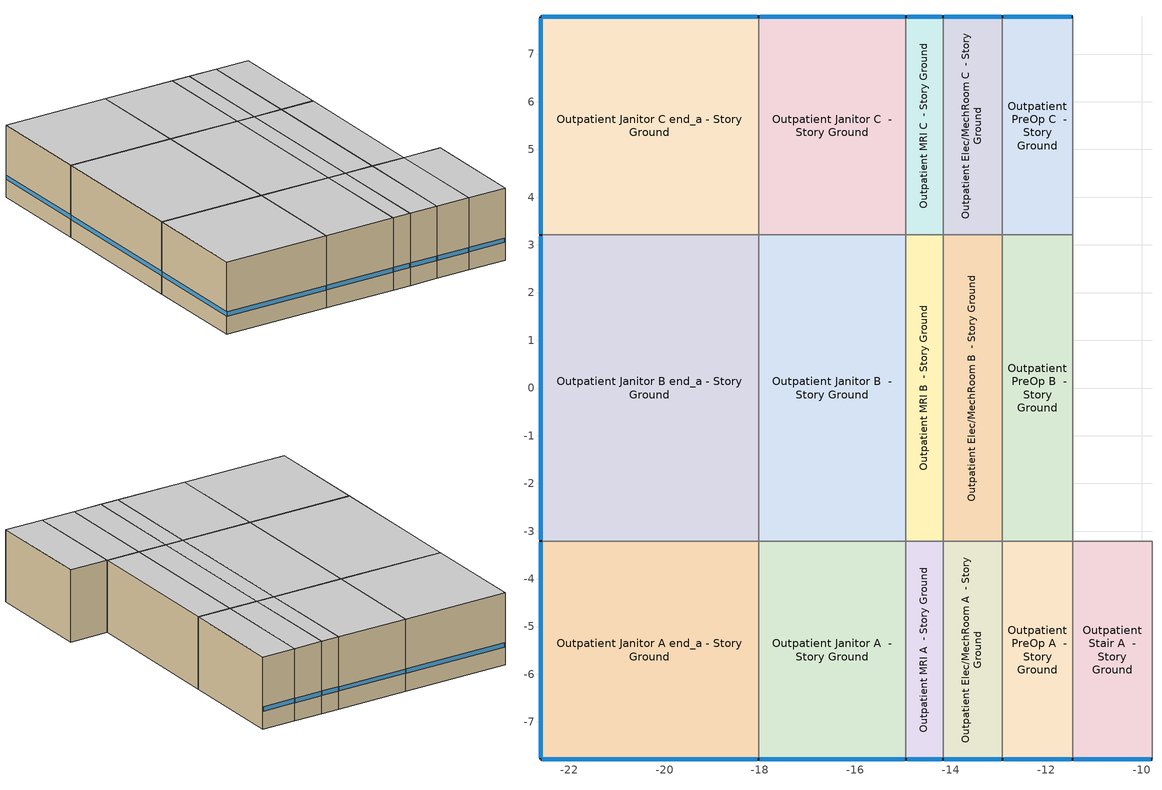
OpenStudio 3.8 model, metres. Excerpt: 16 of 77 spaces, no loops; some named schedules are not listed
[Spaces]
Outpatient Janitor A end_a - Story Ground
 floor ground (Foundation F 126 Perim 914 Area 209): -22.6,-7.78 -22.6,-3.21 -18.03,-3.21 -18.03,-7.78 z0
 wall outside: -22.6,-3.21 -22.6,-7.78 -18.03,-7.78 z0:3.05
 wall to Outpatient Janitor B end_a - Story Ground: -18.03,-3.21 -22.6,-3.21 z0:3.05
 wall to Outpatient Janitor A  - Story Ground: -18.03,-7.78 -18.03,-3.21 z0:3.05
 window (Window U-0.75 SHGC 0.48): -22.57,-7.78 -18.05,-7.78 / -22.6,-3.23 -22.6,-7.76 z0.76:0.95
 ceiling adiabatic (Typical Interior Ceiling): -18.03,-7.78 -18.03,-3.21 -22.6,-3.21 -22.6,-7.78 z3.05
Outpatient Janitor B end_a - Story Ground
 floor ground (Foundation F 126 Perim 642 Area 2934): -22.6,-3.21 -22.6,3.21 -18.03,3.21 -18.03,-3.21 z0
 wall outside: -22.6,3.21 -22.6,-3.21 z0:3.05
 wall to Outpatient Janitor C end_a - Story Ground: -18.03,3.21 -22.6,3.21 z0:3.05
 wall to Outpatient Janitor B  - Story Ground: -18.03,-3.21 -18.03,3.21 z0:3.05
 window (Window U-0.75 SHGC 0.48): -22.6,3.18 -22.6,-3.18 z0.76:0.95
 ceiling adiabatic (Typical Interior Ceiling): -18.03,-3.21 -18.03,3.21 -22.6,3.21 -22.6,-3.21 z3.05
Outpatient Janitor C end_a - Story Ground
 floor ground (Foundation F 126 Perim 914 Area 209): -22.6,3.21 -22.6,7.78 -18.03,7.78 -18.03,3.21 z0
 wall outside: -18.03,7.78 -22.6,7.78 -22.6,3.21 z0:3.05
 wall to Outpatient Janitor C  - Story Ground: -18.03,3.21 -18.03,7.78 z0:3.05
 window (Window U-0.75 SHGC 0.48): -22.6,7.76 -22.6,3.23 / -18.05,7.78 -22.57,7.78 z0.76:0.95
 ceiling adiabatic (Typical Interior Ceiling): -18.03,3.21 -18.03,7.78 -22.6,7.78 -22.6,3.21 z3.05
Outpatient Janitor A  - Story Ground
 floor ground (Foundation F 126 Perim 309 Area 1412): -18.03,-7.78 -18.03,-3.21 -14.94,-3.21 -14.94,-7.78 z0
 wall outside: -18.03,-7.78 -14.94,-7.78 z0:3.05
 wall to Outpatient Janitor B  - Story Ground: -14.94,-3.21 -18.03,-3.21 z0:3.05
 wall to Outpatient MRI A  - Story Ground: -14.94,-7.78 -14.94,-3.21 z0:3.05
 window (Window U-0.75 SHGC 0.48): -18,-7.78 -14.96,-7.78 z0.76:0.95
 ceiling adiabatic (Typical Interior Ceiling): -14.94,-7.78 -14.94,-3.21 -18.03,-3.21 -18.03,-7.78 z3.05
Outpatient Janitor B  - Story Ground
 floor ground (Foundation F 126 Perim 0 Area 1982): -18.03,-3.21 -18.03,3.21 -14.94,3.21 -14.94,-3.21 z0
 wall to Outpatient Janitor C  - Story Ground: -14.94,3.21 -18.03,3.21 z0:3.05
 wall to Outpatient MRI B  - Story Ground: -14.94,-3.21 -14.94,3.21 z0:3.05
 ceiling adiabatic (Typical Interior Ceiling): -14.94,-3.21 -14.94,3.21 -18.03,3.21 -18.03,-3.21 z3.05
Outpatient Janitor C  - Story Ground
 floor ground (Foundation F 126 Perim 309 Area 1412): -18.03,3.21 -18.03,7.78 -14.94,7.78 -14.94,3.21 z0
 wall outside: -14.94,7.78 -18.03,7.78 z0:3.05
 wall to Outpatient MRI C  - Story Ground: -14.94,3.21 -14.94,7.78 z0:3.05
 window (Window U-0.75 SHGC 0.48): -14.96,7.78 -18,7.78 z0.76:0.95
 ceiling adiabatic (Typical Interior Ceiling): -14.94,3.21 -14.94,7.78 -18.03,7.78 -18.03,3.21 z3.05
Outpatient MRI A  - Story Ground
 floor ground (Foundation F 126 Perim 078 Area 357): -14.94,-7.78 -14.94,-3.21 -14.16,-3.21 -14.16,-7.78 z0
 wall outside: -14.94,-7.78 -14.16,-7.78 z0:3.05
 wall to Outpatient MRI B  - Story Ground: -14.16,-3.21 -14.94,-3.21 z0:3.05
 wall to Outpatient Elec/MechRoom A  - Story Ground: -14.16,-7.78 -14.16,-3.21 z0:3.05
 window (Window U-0.75 SHGC 0.48): -14.91,-7.78 -14.18,-7.78 z0.76:0.96
 ceiling adiabatic (Typical Interior Ceiling): -14.16,-7.78 -14.16,-3.21 -14.94,-3.21 -14.94,-7.78 z3.05
Outpatient MRI B  - Story Ground
 floor ground (Foundation F 126 Perim 0 Area 501): -14.94,-3.21 -14.94,3.21 -14.16,3.21 -14.16,-3.21 z0
 wall to Outpatient MRI C  - Story Ground: -14.16,3.21 -14.94,3.21 z0:3.05
 wall to Outpatient Elec/MechRoom B  - Story Ground: -14.16,-3.21 -14.16,3.21 z0:3.05
 ceiling adiabatic (Typical Interior Ceiling): -14.16,-3.21 -14.16,3.21 -14.94,3.21 -14.94,-3.21 z3.05
Outpatient MRI C  - Story Ground
 floor ground (Foundation F 126 Perim 078 Area 357): -14.94,3.21 -14.94,7.78 -14.16,7.78 -14.16,3.21 z0
 wall outside: -14.16,7.78 -14.94,7.78 z0:3.05
 wall to Outpatient Elec/MechRoom C  - Story Ground: -14.16,3.21 -14.16,7.78 z0:3.05
 window (Window U-0.75 SHGC 0.48): -14.18,7.78 -14.91,7.78 z0.76:0.96
 ceiling adiabatic (Typical Interior Ceiling): -14.16,3.21 -14.16,7.78 -14.94,7.78 -14.94,3.21 z3.05
Outpatient Elec/MechRoom A  - Story Ground
 floor ground (Foundation F 126 Perim 124 Area 568): -14.16,-7.78 -14.16,-3.21 -12.92,-3.21 -12.92,-7.78 z0
 wall outside: -14.16,-7.78 -12.92,-7.78 z0:3.05
 wall to Outpatient Elec/MechRoom B  - Story Ground: -12.92,-3.21 -14.16,-3.21 z0:3.05
 wall to Outpatient PreOp A  - Story Ground: -12.92,-7.78 -12.92,-3.21 z0:3.05
 window (Window U-0.75 SHGC 0.48): -14.13,-7.78 -12.94,-7.78 z0.76:0.95
 ceiling adiabatic (Typical Interior Ceiling): -12.92,-7.78 -12.92,-3.21 -14.16,-3.21 -14.16,-7.78 z3.05
Outpatient Elec/MechRoom B  - Story Ground
 floor ground (Foundation F 126 Perim 0 Area 797): -14.16,-3.21 -14.16,3.21 -12.92,3.21 -12.92,-3.21 z0
 wall to Outpatient Elec/MechRoom C  - Story Ground: -12.92,3.21 -14.16,3.21 z0:3.05
 wall to Outpatient PreOp B  - Story Ground: -12.92,-3.21 -12.92,3.21 z0:3.05
 ceiling adiabatic (Typical Interior Ceiling): -12.92,-3.21 -12.92,3.21 -14.16,3.21 -14.16,-3.21 z3.05
Outpatient Elec/MechRoom C  - Story Ground
 floor ground (Foundation F 126 Perim 124 Area 568): -14.16,3.21 -14.16,7.78 -12.92,7.78 -12.92,3.21 z0
 wall outside: -12.92,7.78 -14.16,7.78 z0:3.05
 wall to Outpatient PreOp C  - Story Ground: -12.92,3.21 -12.92,7.78 z0:3.05
 window (Window U-0.75 SHGC 0.48): -12.94,7.78 -14.13,7.78 z0.76:0.95
 ceiling adiabatic (Typical Interior Ceiling): -12.92,3.21 -12.92,7.78 -14.16,7.78 -14.16,3.21 z3.05
Outpatient PreOp A  - Story Ground
 floor ground (Foundation F 126 Perim 147 Area 672): -12.92,-7.78 -12.92,-3.21 -11.45,-3.21 -11.45,-7.78 z0
 wall outside: -12.92,-7.78 -11.45,-7.78 z0:3.05
 wall to Outpatient PreOp B  - Story Ground: -11.45,-3.21 -12.92,-3.21 z0:3.05
 wall to Outpatient Stair A  - Story Ground: -11.45,-7.78 -11.45,-3.21 z0:3.05
 window (Window U-0.75 SHGC 0.48): -12.89,-7.78 -11.47,-7.78 z0.76:0.95
 ceiling adiabatic (Typical Interior Ceiling): -11.45,-7.78 -11.45,-3.21 -12.92,-3.21 -12.92,-7.78 z3.05
Outpatient PreOp B  - Story Ground
 floor ground (Foundation F 126 Perim 0 Area 944): -12.92,-3.21 -12.92,3.21 -11.45,3.21 -11.45,-3.21 z0
 wall to Outpatient PreOp C  - Story Ground: -11.45,3.21 -12.92,3.21 z0:3.05
 wall to Outpatient Stair B  - Story Ground: -11.45,-3.21 -11.45,3.21 z0:3.05
 ceiling adiabatic (Typical Interior Ceiling): -11.45,-3.21 -11.45,3.21 -12.92,3.21 -12.92,-3.21 z3.05
Outpatient PreOp C  - Story Ground
 floor ground (Foundation F 126 Perim 147 Area 672): -12.92,3.21 -12.92,7.78 -11.45,7.78 -11.45,3.21 z0
 wall outside: -11.45,7.78 -12.92,7.78 z0:3.05
 wall to Outpatient Stair C  - Story Ground: -11.45,3.21 -11.45,7.78 z0:3.05
 window (Window U-0.75 SHGC 0.48): -11.47,7.78 -12.89,7.78 z0.76:0.95
 ceiling adiabatic (Typical Interior Ceiling): -11.45,3.21 -11.45,7.78 -12.92,7.78 -12.92,3.21 z3.05
Outpatient Stair A  - Story Ground
 floor ground (Foundation F 126 Perim 166 Area 761): -11.45,-7.78 -11.45,-3.21 -9.78,-3.21 -9.78,-7.78 z0
 wall outside: -11.45,-7.78 -9.78,-7.78 z0:3.05
 wall to Outpatient Stair B  - Story Ground: -9.78,-3.21 -11.45,-3.21 z0:3.05
 wall to Outpatient Lobby A  - Story Ground: -9.78,-7.78 -9.78,-3.21 z0:3.05
 window (Window U-0.75 SHGC 0.48): -11.42,-7.78 -9.81,-7.78 z0.76:0.95
 ceiling adiabatic (Typical Interior Ceiling): -9.78,-7.78 -9.78,-3.21 -11.45,-3.21 -11.45,-7.78 z3.05
[Site]
Bob Sikes_FL_USA: Latitude {deg}=30.78; Longitude {deg}=-86.52; Time Zone {hr}=-6; Elevation {m}=56; Terrain=City
[Site:WaterMainsTemperature]
Calculation Method=Correlation; Annual Average Outdoor Air Temperature {C}=19.4217; Maximum Difference In Monthly Average Outdoor Air Temperatures {deltaC}=19.74
[SizingPeriod:DesignDay] Barometric Pressure {Pa}=100654; Rain Indicator=No; Snow Indicator=No; Day of Month=21; Daylight Saving Time Indicator=No; Humidity Condition Type=Wetbulb; Dry-Bulb Temperature Range Modifier Type=DefaultMultipliers
Name | Maximum Dry-Bulb Temperature {C} | Daily Dry-Bulb Temperature Range {deltaC} | Wind Speed {m/s} | Wind Direction {deg} | Month | Day Type | Wetbulb or DewPoint at Maximum Dry-Bulb {C} | Solar Model Indicator | ASHRAE Clear Sky Optical Depth for Beam Irradiance | ASHRAE Clear Sky Optical Depth for Diffuse Irradiance | Sky Clearness
Bob Sikes Ann Clg .4% Condns DB=>MWB 1 | 35.8 | 11.3 | 2.9 | 300 | 7 | SummerDesignDay | 24.6 | ASHRAETau | 0.437 | 2.257
Bob Sikes Ann Clg .4% Condns WB=>MDB 1 | 31.6 | 11.3 | 2.9 | 300 | 7 | SummerDesignDay | 26.8 | ASHRAETau | 0.437 | 2.257
Bob Sikes Ann Htg 99.6% Condns DB 1 | -4.1 | 0 | 0.7 | 340 | 1 | WinterDesignDay | -4.1 | ASHRAEClearSky |  |  | 0
Bob Sikes August .4% Condns DB=>MCWB 1 | 36.3 | 10.7 | 2.9 | 300 | 8 | SummerDesignDay | 25.4 | ASHRAETau | 0.426 | 2.32
[ClimateZones]
Climate Zone Institution Name 1=ASHRAE; Climate Zone Document Name 1=ANSI/ASHRAE Standard 169; Climate Zone Document Year 1=2006; Climate Zone Value 1=ASHRAE 169-2013-2A
[Building]
ComStock DOE Ref Pre-1980|Outpatient: North Axis {deg}=225; Default Construction Set=ComStock DOE Ref Pre-1980 - Outpatient - ASHRAE 169-2013-2A; Default Schedule Set=Building Default Schedule Set; Standards Building Type=Outpatient
[Site:GroundTemperature:FCfactorMethod]
January Ground Temperature {C}=24.2; February Ground Temperature {C}=18.9; March Ground Temperature {C}=15.7; April Ground Temperature {C}=13.6; May Ground Temperature {C}=15.5; June Ground Temperature {C}=17.1; July Ground Temperature {C}=21.2; August Ground Temperature {C}=26.9; September Ground Temperature {C}=27.6; October Ground Temperature {C}=27.9; November Ground Temperature {C}=27.4; December Ground Temperature {C}=26.2
[Construction:FfactorGroundFloor] F-Factor {W/m-K}=1.26344
Name | Area {m2} | PerimeterExposed {m}
Foundation F 126 Perim 078 Area 357 | 3.5722 | 0.78132
Foundation F 126 Perim 642 Area 2934 | 29.3395 | 6.41721
Foundation F 126 Perim 0 Area 797 | 7.97379 | 0
Foundation F 126 Perim 914 Area 209 | 20.9032 | 9.144
Foundation F 126 Perim 166 Area 761 | 7.60941 | 1.66435
Foundation F 126 Perim 147 Area 672 | 6.72339 | 1.47056
Foundation F 126 Perim 0 Area 944 | 9.43687 | 0
Foundation F 126 Perim 309 Area 1412 | 14.121 | 3.08858
Foundation F 126 Perim 0 Area 1982 | 19.82 | 0
Foundation F 126 Perim 0 Area 501 | 5.0139 | 0
Foundation F 126 Perim 124 Area 568 | 5.681 | 1.24256
[DefaultConstructionSet]
ComStock DOE Ref Pre-1980 - Outpatient - ASHRAE 169-2013-2A: Default Exterior Surface Constructions=Default Surface Constructions 1; Default Interior Surface Constructions=Default Surface Constructions 2; Default Ground Contact Surface Constructions=Default Surface Constructions 3; Default Exterior SubSurface Constructions=Default Sub Surface Constructions 1; Default Interior SubSurface Constructions=Default Sub Surface Constructions 2; Interior Partition Construction=Typical Interior Partition
[DefaultSurfaceConstructions]
Name | Floor Construction | Wall Construction | Roof Ceiling Construction
Default Surface Constructions 1 | Typical Insulated Exterior Mass Floor | Typical Insulated Exterior Mass Wall R-4.35 | Typical IEAD Roof R-10.0
Default Surface Constructions 2 | Typical Interior Floor | Typical Interior Wall | Typical Interior Ceiling
Default Surface Constructions 3 | Typical Insulated Carpeted 6in Slab Floor | Typical Insulated Basement Mass Wall
[Construction]
Typical Insulated Exterior Mass Floor: 4 in. Normalweight Concrete Floor, Typical Carpet Pad
Typical IEAD Roof R-10.0: Roof Membrane, Typical Insulation R-8.88, Metal Roof Surface
Typical Interior Floor: 100mm Normalweight concrete floor, CP02 CARPET PAD
Typical Interior Wall: G01 13mm gypsum board, G01 13mm gypsum board
Typical Interior Ceiling: CP02 CARPET PAD, 100mm Normalweight concrete floor
Typical Insulated Carpeted 6in Slab Floor: 6 in. Normalweight Concrete Floor, Typical Carpet Pad
Typical Insulated Basement Mass Wall: 8 in. Concrete Block Basement Wall
U 1.22 SHGC 0.54 Simple Glazing Window U-1.22 SHGC 0.54: U 1.22 SHGC 0.54 Simple Glazing U-1.22 SHGC 0.54
U 1.22 SHGC 0.54 Simple Glazing Window U-1.22 SHGC 0.54 1: U 1.22 SHGC 0.54 Simple Glazing U-1.22 SHGC 0.54 1
Typical Insulated Metal Door: F08 Metal surface, Typical Insulation R-1.96
U 0.88 SHGC 0.16 Sgl Ref-A-L Clr 6mm: REF A CLEAR LO 6MM
Typical Overhead Door: Typical Insulation R-1.96
Typical Interior Window: Clear 3mm
Typical Interior Door; Typical Interior Partition: G05 25mm wood
Typical Insulated Exterior Mass Wall R-4.35: 1IN Stucco, 8IN CONCRETE HW RefBldg, Typical Insulation R-1.96, 1/2IN Gypsum
InteriorFurnishings 1: Std Wood 6inch 1
Window U-0.75 SHGC 0.48: Simple Glazing Double - No LowE - Tinted/Reflective - Aluminum
[Material] Thermal Absorptance=0.9
Name | Roughness | Thickness {m} | Conductivity {W/m-K} | Density {kg/m3} | Specific Heat {J/kg-K} | Solar Absorptance | Visible Absorptance
4 in. Normalweight Concrete Floor | MediumRough | 0.1016 | 2.31 | 2322 | 832 | 0.7 | 0.7
Roof Membrane | VeryRough | 0.0095 | 0.16 | 1121.29 | 1460 | 0.7 | 0.7
Metal Roof Surface; F08 Metal surface | Smooth | 0.0008 | 45.28 | 7824 | 500 | 0.7 | 0.7
100mm Normalweight concrete floor | MediumRough | 0.1016 | 2.31045 | 2322 | 832.557 | 0.7 | 0.7
G01 13mm gypsum board | Smooth | 0.0127 | 0.160031 | 800.001 | 1090.73 | 0.7 | 0.5
6 in. Normalweight Concrete Floor | MediumRough | 0.1524 | 2.31 | 2322 | 832 | 0.7 | 0.7
8 in. Concrete Block Basement Wall | MediumRough | 0.2032 | 1.326 | 1842 | 912 | 0.7 | 0.7
G05 25mm wood | MediumSmooth | 0.0254 | 0.15 | 608 | 1630 | 0.5 | 0.5
1IN Stucco | Smooth | 0.0253 | 0.6918 | 1858 | 837 | 0.7 | 0.92
8IN CONCRETE HW RefBldg | Rough | 0.2032 | 1.311 | 2240 | 836.8 | 0.7 | 0.7
1/2IN Gypsum | Smooth | 0.0127 | 0.16 | 784.9 | 830 | 0.4 | 0.4
Std Wood 6inch 1 | MediumSmooth | 0.15 | 0.12 | 540 | 1210 | 0.7 | 0.7
[Material:NoMass] Roughness=Smooth; Thermal Absorptance=0.9; Solar Absorptance=0.7
Name | Thermal Resistance {m2-K/W} | Visible Absorptance
Typical Carpet Pad; CP02 CARPET PAD | 0.21648 | 0.8
Typical Insulation R-8.88 | 1.56434 | 0.7
Typical Insulation R-1.96 | 0.34506 | 0.7
[DefaultSubSurfaceConstructions]
Name | Fixed Window Construction | Operable Window Construction | Door Construction | Glass Door Construction | Overhead Door Construction | Tubular Daylight Dome Construction | Tubular Daylight Diffuser Construction
Default Sub Surface Constructions 1 | U 1.22 SHGC 0.54 Simple Glazing Window U-1.22 SHGC 0.54 | U 1.22 SHGC 0.54 Simple Glazing Window U-1.22 SHGC 0.54 1 | Typical Insulated Metal Door | U 0.88 SHGC 0.16 Sgl Ref-A-L Clr 6mm | Typical Overhead Door | Typical Interior Window | Typical Interior Window
Default Sub Surface Constructions 2 | Typical Interior Window | Typical Interior Window | Typical Interior Door
[WindowMaterial:SimpleGlazingSystem]
Name | U-Factor {W/m2-K} | Solar Heat Gain Coefficient | Visible Transmittance
U 1.22 SHGC 0.54 Simple Glazing U-1.22 SHGC 0.54; U 1.22 SHGC 0.54 Simple Glazing U-1.22 SHGC 0.54 1 | 6.92748 | 0.54 | 0.38
Simple Glazing Double - No LowE - Tinted/Reflective - Aluminum | 4.25302 | 0.484 | 0.411
[WindowMaterial:Glazing] Optical Data Type=SpectralAverage; Infrared Transmittance at Normal Incidence=0; Front Side Infrared Hemispherical Emissivity=0.84; Conductivity {W/m-K}=0.9; Dirt Correction Factor for Solar and Visible Transmittance=1; Solar Diffusing=No
Name | Thickness {m} | Solar Transmittance at Normal Incidence | Front Side Solar Reflectance at Normal Incidence | Back Side Solar Reflectance at Normal Incidence | Visible Transmittance at Normal Incidence | Front Side Visible Reflectance at Normal Incidence | Back Side Visible Reflectance at Normal Incidence | Back Side Infrared Hemispherical Emissivity
REF A CLEAR LO 6MM | 0.006 | 0.066 | 0.341 | 0.493 | 0.08 | 0.41 | 0.37 | 0.4
Clear 3mm | 0.003 | 0.837 | 0.075 | 0.075 | 0.898 | 0.081 | 0.081 | 0.84
[SpaceType] Standards Building Type=Outpatient
Name | Default Schedule Set | Design Specification Outdoor Air Object | Standards Space Type
Outpatient MRI - ComStock DOE Ref Pre-1980 | Outpatient MRI Schedule Set | Outpatient MRI Ventilation | MRI
Outpatient Elec/MechRoom - ComStock DOE Ref Pre-1980 | Outpatient Elec/MechRoom Schedule Set | Outpatient Elec/MechRoom Ventilation | Elec/MechRoom
Outpatient PreOp - ComStock DOE Ref Pre-1980 | Outpatient PreOp Schedule Set | Outpatient PreOp Ventilation | PreOp
Outpatient Stair - ComStock DOE Ref Pre-1980 | Outpatient Stair Schedule Set | Outpatient Stair Ventilation | Stair
Outpatient Janitor - ComStock DOE Ref Pre-1980 | Outpatient Janitor Schedule Set | Outpatient Janitor Ventilation | Janitor
[BuildingStory]
Story Ground: Nominal Z Coordinate {m}=0; Nominal Floor to Floor Height {m}=3.048
[Space] Building Story=Story Ground
Name | Space Type | Thermal Zone
Outpatient Janitor A end_a - Story Ground | Outpatient Janitor - ComStock DOE Ref Pre-1980 | Zone Outpatient Janitor A end_a - Story Ground
Outpatient Janitor B end_a - Story Ground | Outpatient Janitor - ComStock DOE Ref Pre-1980 | Zone Outpatient Janitor B end_a - Story Ground
Outpatient Janitor C end_a - Story Ground | Outpatient Janitor - ComStock DOE Ref Pre-1980 | Zone Outpatient Janitor C end_a - Story Ground
Outpatient Janitor A  - Story Ground | Outpatient Janitor - ComStock DOE Ref Pre-1980 | Zone Outpatient Janitor A  - Story Ground
Outpatient Janitor B  - Story Ground | Outpatient Janitor - ComStock DOE Ref Pre-1980 | Zone Outpatient Janitor B  - Story Ground
Outpatient Janitor C  - Story Ground | Outpatient Janitor - ComStock DOE Ref Pre-1980 | Zone Outpatient Janitor C  - Story Ground
Outpatient MRI A  - Story Ground | Outpatient MRI - ComStock DOE Ref Pre-1980 | Zone Outpatient MRI A  - Story Ground
Outpatient MRI B  - Story Ground | Outpatient MRI - ComStock DOE Ref Pre-1980 | Zone Outpatient MRI B  - Story Ground
Outpatient MRI C  - Story Ground | Outpatient MRI - ComStock DOE Ref Pre-1980 | Zone Outpatient MRI C  - Story Ground
Outpatient Elec/MechRoom A  - Story Ground | Outpatient Elec/MechRoom - ComStock DOE Ref Pre-1980 | Zone Outpatient Elec/MechRoom A  - Story Ground
Outpatient Elec/MechRoom B  - Story Ground | Outpatient Elec/MechRoom - ComStock DOE Ref Pre-1980 | Zone Outpatient Elec/MechRoom B  - Story Ground
Outpatient Elec/MechRoom C  - Story Ground | Outpatient Elec/MechRoom - ComStock DOE Ref Pre-1980 | Zone Outpatient Elec/MechRoom C  - Story Ground
Outpatient PreOp A  - Story Ground | Outpatient PreOp - ComStock DOE Ref Pre-1980 | Zone Outpatient PreOp A  - Story Ground
Outpatient PreOp B  - Story Ground | Outpatient PreOp - ComStock DOE Ref Pre-1980 | Zone Outpatient PreOp B  - Story Ground
Outpatient PreOp C  - Story Ground | Outpatient PreOp - ComStock DOE Ref Pre-1980 | Zone Outpatient PreOp C  - Story Ground
Outpatient Stair A  - Story Ground | Outpatient Stair - ComStock DOE Ref Pre-1980 | Zone Outpatient Stair A  - Story Ground
[ThermalZone] Multiplier=1; Use Ideal Air Loads=No
Name | Thermostat
Zone Outpatient Janitor A end_a - Story Ground | Outpatient Janitor - ComStock DOE Ref Pre-1980 Thermostat 1
Zone Outpatient Janitor B end_a - Story Ground | Outpatient Janitor - ComStock DOE Ref Pre-1980 Thermostat 3
Zone Outpatient Janitor C end_a - Story Ground | Outpatient Janitor - ComStock DOE Ref Pre-1980 Thermostat 5
Zone Outpatient Janitor A  - Story Ground | Outpatient Janitor - ComStock DOE Ref Pre-1980 Thermostat
Zone Outpatient Janitor B  - Story Ground | Outpatient Janitor - ComStock DOE Ref Pre-1980 Thermostat 2
Zone Outpatient Janitor C  - Story Ground | Outpatient Janitor - ComStock DOE Ref Pre-1980 Thermostat 4
Zone Outpatient MRI A  - Story Ground | Outpatient MRI - ComStock DOE Ref Pre-1980 Thermostat 1
Zone Outpatient MRI B  - Story Ground | Outpatient MRI - ComStock DOE Ref Pre-1980 Thermostat 2
Zone Outpatient MRI C  - Story Ground | Outpatient MRI - ComStock DOE Ref Pre-1980 Thermostat 3
Zone Outpatient Elec/MechRoom A  - Story Ground | Outpatient Elec/MechRoom - ComStock DOE Ref Pre-1980 Thermostat
Zone Outpatient Elec/MechRoom B  - Story Ground | Outpatient Elec/MechRoom - ComStock DOE Ref Pre-1980 Thermostat 1
Zone Outpatient Elec/MechRoom C  - Story Ground | Outpatient Elec/MechRoom - ComStock DOE Ref Pre-1980 Thermostat 2
Zone Outpatient PreOp A  - Story Ground | Outpatient PreOp - ComStock DOE Ref Pre-1980 Thermostat
Zone Outpatient PreOp B  - Story Ground | Outpatient PreOp - ComStock DOE Ref Pre-1980 Thermostat 1
Zone Outpatient PreOp C  - Story Ground | Outpatient PreOp - ComStock DOE Ref Pre-1980 Thermostat 2
Zone Outpatient Stair A  - Story Ground | Outpatient Stair - ComStock DOE Ref Pre-1980 Thermostat
[Lights:Definition] Design Level Calculation Method=Watts/Area; Fraction Visible=0.2; Return Air Fraction=0
Name | Watts per Space Floor Area {W/m2} | Fraction Radiant
Outpatient Stair - ComStock DOE Ref Pre-1980 General Lights Definition | 4.78496 | 0.31
Outpatient Stair - ComStock DOE Ref Pre-1980 Wall Wash Lights Definition | 2.85308 | 0.125
Outpatient MRI - ComStock DOE Ref Pre-1980 General Lights Definition | 5.10109 | 0.31
Outpatient Elec/MechRoom - ComStock DOE Ref Pre-1980 General Lights Definition | 3.92888 | 0.31
Outpatient Elec/MechRoom - ComStock DOE Ref Pre-1980 Task Lights Definition | 3.02684 | 0.125
Outpatient PreOp - ComStock DOE Ref Pre-1980 General Lights Definition | 2.36313 | 0.31
Outpatient PreOp - ComStock DOE Ref Pre-1980 Task Lights Definition | 15.7452 | 0.125
Outpatient Janitor - ComStock DOE Ref Pre-1980 General Lights Definition | 4.12547 | 0.31
[ElectricEquipment:Definition] Design Level Calculation Method=Watts/Area; Fraction Latent=0
Name | Watts per Space Floor Area {W/m2} | Fraction Radiant | Fraction Lost
Outpatient Elec/MechRoom Elec Equip Definition | 53.8196 | 0.5 | 0
Outpatient MRI Elec Equip Definition | 107.639 | 0.5 | 0
Outpatient PreOp Elec Equip Definition | 21.5278 | 0.5 | 0
Outpatient Janitor - ComStock DOE Ref Pre-1980 Elec Equip Definition | 1.07639 | 0.3 | 0.7
Outpatient Stair - ComStock DOE Ref Pre-1980 Elec Equip Definition | 4.30556 | 0.5 | 0
[ElectricEquipment]
Name | Electric Equipment Definition | Space or SpaceType
Outpatient Elec/MechRoom Elec Equip | Outpatient Elec/MechRoom Elec Equip Definition | Outpatient Elec/MechRoom - ComStock DOE Ref Pre-1980
Outpatient MRI Elec Equip | Outpatient MRI Elec Equip Definition | Outpatient MRI - ComStock DOE Ref Pre-1980
Outpatient PreOp Elec Equip | Outpatient PreOp Elec Equip Definition | Outpatient PreOp - ComStock DOE Ref Pre-1980
Outpatient Janitor - ComStock DOE Ref Pre-1980 Elec Equip | Outpatient Janitor - ComStock DOE Ref Pre-1980 Elec Equip Definition | Outpatient Janitor - ComStock DOE Ref Pre-1980
Outpatient Stair - ComStock DOE Ref Pre-1980 Elec Equip | Outpatient Stair - ComStock DOE Ref Pre-1980 Elec Equip Definition | Outpatient Stair - ComStock DOE Ref Pre-1980
[DesignSpecification:OutdoorAir]
Name | Outdoor Air Flow per Person {m3/s-person} | Outdoor Air Flow per Floor Area {m3/s-m2} | Outdoor Air Flow Air Changes per Hour {1/hr} | Outdoor Air Method
Outpatient Elec/MechRoom Ventilation; Outpatient Janitor Ventilation; Outpatient Stair Ventilation | 0 | 0 | 0
Outpatient MRI Ventilation |  | 0.001524 |  | Sum
Outpatient PreOp Ventilation |  | 0.00169164 |  | Sum
[DefaultScheduleSet]
Name | Number of People Schedule | People Activity Level Schedule | Lighting Schedule | Electric Equipment Schedule | Infiltration Schedule | Hours of Operation Schedule
Outpatient Elec/MechRoom Schedule Set; Outpatient Janitor Schedule Set; Outpatient PreOp Schedule Set; Outpatient Stair Schedule Set | Outpatient Bldg Occ | Outpatient Activity | Outpatient Bldg Light | Outpatient Bldg Equip | Outpatient Infil
Outpatient MRI Schedule Set | Outpatient Bldg Occ | Outpatient Activity | Outpatient Bldg Light | Outpatient Radiology Equip | Outpatient Infil
Building Default Schedule Set |  |  |  |  |  | Building Hours of Operation NonResidential
[People:Definition] Number of People Calculation Method=People/Area; Fraction Radiant=0.3
Name | People per Space Floor Area {person/m2}
Outpatient MRI People Definition | 0.199993
Outpatient PreOp People Definition | 0.0999967
[People] Work Efficiency Schedule=Work Efficiency Schedule; Clothing Insulation Schedule=Clothing Schedule; Air Velocity Schedule=Air Velocity Schedule; Multiplier=1
Name | People Definition | Space or SpaceType
Outpatient MRI People | Outpatient MRI People Definition | Outpatient MRI - ComStock DOE Ref Pre-1980
Outpatient PreOp People | Outpatient PreOp People Definition | Outpatient PreOp - ComStock DOE Ref Pre-1980
[Exterior:Lights:Definition]
Name | Design Level {W}
Parking Areas and Drives Def (W/ft^2) | 0.0497494
Building Facades Def (W/ft^2) | 0.25
Main Entries Def (W/ft) | 30
Other Doors Def (W/ft) | 25
[Exterior:Lights] Schedule=Always On Discrete; Control Option=AstronomicalClock
Name | Exterior Lights Definition | Multiplier
Parking Areas and Drives | Parking Areas and Drives Def (W/ft^2) | 35437.5
Building Facades | Building Facades Def (W/ft^2) | 4448.83
Main Entries | Main Entries Def (W/ft) | 8
Other Doors | Other Doors Def (W/ft) | 18.165
[ThermostatSetpoint:DualSetpoint] Heating Setpoint Temperature Schedule=Outpatient HtgSetp; Cooling Setpoint Temperature Schedule=Outpatient ClgSetp
Outpatient Elec/MechRoom - ComStock DOE Ref Pre-1980 Thermostat; Outpatient Elec/MechRoom - ComStock DOE Ref Pre-1980 Thermostat 1; Outpatient Elec/MechRoom - ComStock DOE Ref Pre-1980 Thermostat 2; Outpatient Janitor - ComStock DOE Ref Pre-1980 Thermostat; Outpatient Janitor - ComStock DOE Ref Pre-1980 Thermostat 1; Outpatient Janitor - ComStock DOE Ref Pre-1980 Thermostat 2; Outpatient Janitor - ComStock DOE Ref Pre-1980 Thermostat 3; Outpatient Janitor - ComStock DOE Ref Pre-1980 Thermostat 4; Outpatient Janitor - ComStock DOE Ref Pre-1980 Thermostat 5; Outpatient MRI - ComStock DOE Ref Pre-1980 Thermostat 1; Outpatient MRI - ComStock DOE Ref Pre-1980 Thermostat 2; Outpatient MRI - ComStock DOE Ref Pre-1980 Thermostat 3; Outpatient PreOp - ComStock DOE Ref Pre-1980 Thermostat; Outpatient PreOp - ComStock DOE Ref Pre-1980 Thermostat 1; Outpatient PreOp - ComStock DOE Ref Pre-1980 Thermostat 2; Outpatient Stair - ComStock DOE Ref Pre-1980 Thermostat
[InternalMass:Definition]
Internal Mass Definition 2: Construction=InteriorFurnishings 1; Design Level Calculation Method=SurfaceArea/Area; Surface Area per Space Floor Area=2
[InternalMass] Internal Mass Definition=Internal Mass Definition 2; Multiplier=1
Name | Space or SpaceType
Outpatient MRI A  - Story Ground Mass | Outpatient MRI A  - Story Ground
Outpatient Janitor B end_a - Story Ground Mass | Outpatient Janitor B end_a - Story Ground
Outpatient Elec/MechRoom B  - Story Ground Mass | Outpatient Elec/MechRoom B  - Story Ground
Outpatient Janitor A end_a - Story Ground Mass | Outpatient Janitor A end_a - Story Ground
Outpatient Stair A  - Story Ground Mass | Outpatient Stair A  - Story Ground
Outpatient PreOp C  - Story Ground Mass | Outpatient PreOp C  - Story Ground
Outpatient PreOp B  - Story Ground Mass | Outpatient PreOp B  - Story Ground
Outpatient Janitor C end_a - Story Ground Mass | Outpatient Janitor C end_a - Story Ground
Outpatient PreOp A  - Story Ground Mass | Outpatient PreOp A  - Story Ground
Outpatient Janitor A  - Story Ground Mass | Outpatient Janitor A  - Story Ground
Outpatient Janitor B  - Story Ground Mass | Outpatient Janitor B  - Story Ground
Outpatient Janitor C  - Story Ground Mass | Outpatient Janitor C  - Story Ground
Outpatient MRI C  - Story Ground Mass | Outpatient MRI C  - Story Ground
Outpatient MRI B  - Story Ground Mass | Outpatient MRI B  - Story Ground
Outpatient Elec/MechRoom C  - Story Ground Mass | Outpatient Elec/MechRoom C  - Story Ground
Outpatient Elec/MechRoom A  - Story Ground Mass | Outpatient Elec/MechRoom A  - Story Ground
[Lights] Fraction Replaceable=1
Name | Lights Definition | Space or SpaceType
Outpatient Stair - ComStock DOE Ref Pre-1980 General Lighting | Outpatient Stair - ComStock DOE Ref Pre-1980 General Lights Definition | Outpatient Stair - ComStock DOE Ref Pre-1980
Outpatient Stair - ComStock DOE Ref Pre-1980 Wall Wash Lighting | Outpatient Stair - ComStock DOE Ref Pre-1980 Wall Wash Lights Definition | Outpatient Stair - ComStock DOE Ref Pre-1980
Outpatient MRI - ComStock DOE Ref Pre-1980 General Lighting | Outpatient MRI - ComStock DOE Ref Pre-1980 General Lights Definition | Outpatient MRI - ComStock DOE Ref Pre-1980
Outpatient Elec/MechRoom - ComStock DOE Ref Pre-1980 General Lighting | Outpatient Elec/MechRoom - ComStock DOE Ref Pre-1980 General Lights Definition | Outpatient Elec/MechRoom - ComStock DOE Ref Pre-1980
Outpatient Elec/MechRoom - ComStock DOE Ref Pre-1980 Task Lighting | Outpatient Elec/MechRoom - ComStock DOE Ref Pre-1980 Task Lights Definition | Outpatient Elec/MechRoom - ComStock DOE Ref Pre-1980
Outpatient PreOp - ComStock DOE Ref Pre-1980 General Lighting | Outpatient PreOp - ComStock DOE Ref Pre-1980 General Lights Definition | Outpatient PreOp - ComStock DOE Ref Pre-1980
Outpatient PreOp - ComStock DOE Ref Pre-1980 Task Lighting | Outpatient PreOp - ComStock DOE Ref Pre-1980 Task Lights Definition | Outpatient PreOp - ComStock DOE Ref Pre-1980
Outpatient Janitor - ComStock DOE Ref Pre-1980 General Lighting | Outpatient Janitor - ComStock DOE Ref Pre-1980 General Lights Definition | Outpatient Janitor - ComStock DOE Ref Pre-1980
[SpaceInfiltration:DesignFlowRate] Design Flow Rate Calculation Method=Flow/ExteriorArea; Flow per Exterior Surface Area {m3/s-m2}=0.000413282; Velocity Term Coefficient=0
Name | Space or SpaceType | Schedule | Constant Term Coefficient | Temperature Term Coefficient | Velocity Squared Term Coefficient
Outpatient MRI A  - Story Ground HVAC On Infiltration | Outpatient MRI A  - Story Ground | Infiltration HVAC On Schedule | -0.0103 | -0.0007 | 0.0231
Outpatient MRI A  - Story Ground HVAC Off Infiltration | Outpatient MRI A  - Story Ground | Infiltration HVAC Off Schedule | 0 | 0.0164 | 0.0308
Outpatient Janitor B end_a - Story Ground HVAC On Infiltration | Outpatient Janitor B end_a - Story Ground | Infiltration HVAC On Schedule | -0.0103 | -0.0007 | 0.0231
Outpatient Janitor B end_a - Story Ground HVAC Off Infiltration | Outpatient Janitor B end_a - Story Ground | Infiltration HVAC Off Schedule | 0 | 0.0164 | 0.0308
Outpatient Janitor A end_a - Story Ground HVAC On Infiltration | Outpatient Janitor A end_a - Story Ground | Infiltration HVAC On Schedule | -0.0103 | -0.0007 | 0.0231
Outpatient Janitor A end_a - Story Ground HVAC Off Infiltration | Outpatient Janitor A end_a - Story Ground | Infiltration HVAC Off Schedule | 0 | 0.0164 | 0.0308
Outpatient Stair A  - Story Ground HVAC On Infiltration | Outpatient Stair A  - Story Ground | Infiltration HVAC On Schedule | -0.0103 | -0.0007 | 0.0231
Outpatient Stair A  - Story Ground HVAC Off Infiltration | Outpatient Stair A  - Story Ground | Infiltration HVAC Off Schedule | 0 | 0.0164 | 0.0308
Outpatient PreOp C  - Story Ground HVAC On Infiltration | Outpatient PreOp C  - Story Ground | Infiltration HVAC On Schedule | -0.0103 | -0.0007 | 0.0231
Outpatient PreOp C  - Story Ground HVAC Off Infiltration | Outpatient PreOp C  - Story Ground | Infiltration HVAC Off Schedule | 0 | 0.0164 | 0.0308
Outpatient Janitor C end_a - Story Ground HVAC On Infiltration | Outpatient Janitor C end_a - Story Ground | Infiltration HVAC On Schedule | -0.0103 | -0.0007 | 0.0231
Outpatient Janitor C end_a - Story Ground HVAC Off Infiltration | Outpatient Janitor C end_a - Story Ground | Infiltration HVAC Off Schedule | 0 | 0.0164 | 0.0308
Outpatient PreOp A  - Story Ground HVAC On Infiltration | Outpatient PreOp A  - Story Ground | Infiltration HVAC On Schedule | -0.0103 | -0.0007 | 0.0231
Outpatient PreOp A  - Story Ground HVAC Off Infiltration | Outpatient PreOp A  - Story Ground | Infiltration HVAC Off Schedule | 0 | 0.0164 | 0.0308
Outpatient Janitor A  - Story Ground HVAC On Infiltration | Outpatient Janitor A  - Story Ground | Infiltration HVAC On Schedule | -0.0103 | -0.0007 | 0.0231
Outpatient Janitor A  - Story Ground HVAC Off Infiltration | Outpatient Janitor A  - Story Ground | Infiltration HVAC Off Schedule | 0 | 0.0164 | 0.0308
Outpatient Janitor C  - Story Ground HVAC On Infiltration | Outpatient Janitor C  - Story Ground | Infiltration HVAC On Schedule | -0.0103 | -0.0007 | 0.0231
Outpatient Janitor C  - Story Ground HVAC Off Infiltration | Outpatient Janitor C  - Story Ground | Infiltration HVAC Off Schedule | 0 | 0.0164 | 0.0308
Outpatient MRI C  - Story Ground HVAC On Infiltration | Outpatient MRI C  - Story Ground | Infiltration HVAC On Schedule | -0.0103 | -0.0007 | 0.0231
Outpatient MRI C  - Story Ground HVAC Off Infiltration | Outpatient MRI C  - Story Ground | Infiltration HVAC Off Schedule | 0 | 0.0164 | 0.0308
Outpatient Elec/MechRoom C  - Story Ground HVAC On Infiltration | Outpatient Elec/MechRoom C  - Story Ground | Infiltration HVAC On Schedule | -0.0103 | -0.0007 | 0.0231
Outpatient Elec/MechRoom C  - Story Ground HVAC Off Infiltration | Outpatient Elec/MechRoom C  - Story Ground | Infiltration HVAC Off Schedule | 0 | 0.0164 | 0.0308
Outpatient Elec/MechRoom A  - Story Ground HVAC On Infiltration | Outpatient Elec/MechRoom A  - Story Ground | Infiltration HVAC On Schedule | -0.0103 | -0.0007 | 0.0231
Outpatient Elec/MechRoom A  - Story Ground HVAC Off Infiltration | Outpatient Elec/MechRoom A  - Story Ground | Infiltration HVAC Off Schedule | 0 | 0.0164 | 0.0308
[Schedule:Ruleset]
Name | Default Day Schedule | Summer Design Day Schedule | Winter Design Day Schedule
Outpatient Bldg Occ | Outpatient Bldg Occ Default | Outpatient Bldg Occ Summer Design Day | Outpatient Bldg Occ Winter Design Day
Outpatient Activity | Outpatient Activity Default | Outpatient Activity Summer Design Day | Outpatient Activity Winter Design Day
Outpatient Bldg Light | Outpatient Bldg Light Default | Outpatient Bldg Light Summer Design Day | Outpatient Bldg Light Winter Design Day
Outpatient Bldg Equip | Outpatient Bldg Equip Default | Outpatient Bldg Equip Summer Design Day | Outpatient Bldg Equip Winter Design Day
Outpatient Infil | Outpatient Infil Default | Outpatient Infil Summer Design Day | Outpatient Infil Winter Design Day
Clothing Schedule | Clothing Schedule Default Winter Clothes
Air Velocity Schedule | Air Velocity Schedule Default
Work Efficiency Schedule | Work Efficiency Schedule Default
Outpatient Radiology Equip | Outpatient Radiology Equip Default | Outpatient Radiology Equip Summer Design Day | Outpatient Radiology Equip Winter Design Day
Outpatient HtgSetp | Outpatient HtgSetp Default | Outpatient HtgSetp Summer Design Day | Outpatient HtgSetp Winter Design Day
Outpatient ClgSetp | Outpatient ClgSetp Default | Outpatient ClgSetp Summer Design Day | Outpatient ClgSetp Winter Design Day
Building Hours of Operation NonResidential | Building Hours of Operation NonResidential Default | Building Hours of Operation NonResidential Summer Design Day | Building Hours of Operation NonResidential Winter Design Day
Infiltration HVAC On Schedule | 13 Zone PVAV with PFP Boxes and Reheat Occ Sch Default 1 | 13 Zone PVAV with PFP Boxes and Reheat Occ Sch Summer Design Day 1 | 13 Zone PVAV with PFP Boxes and Reheat Occ Sch Winter Design Day 1
Infiltration HVAC Off Schedule | Infiltration HVAC Off Schedule Default Day Schedule | Infiltration HVAC Off Schedule Summer Design Day Schedule 1 | Infiltration HVAC Off Schedule Winter Design Day Schedule 1
[Schedule:Day]
Outpatient Bldg Occ Default: Average, 7, 30, 0.05, 7, 45, 0.06875, 8, 0, 0.0875, 8, 15, 0.10625, 8, 30, 0.125, 8, 45, 0.14375, 9, 0, 0.1625, 9, 15, 0.18125, 9, 30, 0.2, 10, 0, 0.2, 10, 15, 0.275, 10, 30, 0.35, 10, 45, 0.425, 11, 0, 0.5, 11, 15, 0.6, 11, 30, 0.7, 11, 45, 0.8, 12, 0, 0.9, 17, 30, 0.9, 17, 45, 0.85, 18, 0, 0.8, 18, 15, 0.75, 18, 30, 0.7, 18, 45, 0.65, 19, 0, 0.6, 19, 15, 0.55, 19, 30, 0.5, 19, 45, 0.4625, 20, 0, 0.425, 20, 15, 0.3875, 20, 30, 0.35, 20, 45, 0.3125, 21, 0, 0.275, 21, 15, 0.2375, 21, 30, 0.2, 21, 45, 0.18125, 22, 0, 0.1625, 22, 15, 0.14375, 22, 30, 0.125, 22, 45, 0.10625, 23, 0, 0.0875, 23, 15, 0.06875, 23, 30, 0.05, 24, 0, 0.05
Outpatient Bldg Occ Summer Design Day: 4, 0, 0.05, 6, 0, 0.2, 7, 0, 0.5, 18, 0, 0.9, 20, 0, 0.5, 22, 0, 0.2, 24, 0, 0.05
Outpatient Bldg Occ Winter Design Day: 8, 0, 0, 17, 0, 0.05, 24, 0, 0
Outpatient Activity Default: Average, 24, 0, 120
Outpatient Activity Winter Design Day; Outpatient Activity Summer Design Day: 24, 0, 120
Outpatient Bldg Light Default: Average, 7, 30, 0.1, 7, 45, 0.125, 8, 0, 0.15, 8, 15, 0.175, 8, 30, 0.2, 8, 45, 0.225, 9, 0, 0.25, 9, 15, 0.275, 9, 30, 0.3, 10, 0, 0.3, 10, 15, 0.375, 10, 30, 0.45, 10, 45, 0.525, 11, 0, 0.6, 11, 15, 0.675, 11, 30, 0.75, 11, 45, 0.825, 12, 0, 0.9, 17, 30, 0.9, 17, 45, 0.8625, 18, 0, 0.825, 18, 15, 0.7875, 18, 30, 0.75, 18, 45, 0.7125, 19, 0, 0.675, 19, 15, 0.6375, 19, 30, 0.6, 19, 45, 0.5625, 20, 0, 0.525, 20, 15, 0.4875, 20, 30, 0.45, 20, 45, 0.4125, 21, 0, 0.375, 21, 15, 0.3375, 21, 30, 0.3, 21, 45, 0.275, 22, 0, 0.25, 22, 15, 0.225, 22, 30, 0.2, 22, 45, 0.175, 23, 0, 0.15, 23, 15, 0.125, 23, 30, 0.1, 24, 0, 0.1
Outpatient Bldg Light Summer Design Day: 4, 0, 0.1, 6, 0, 0.3, 7, 0, 0.6, 18, 0, 0.9, 20, 0, 0.6, 22, 0, 0.3, 24, 0, 0.1
Outpatient Bldg Light Winter Design Day: 8, 0, 0.05, 17, 0, 0.1, 24, 0, 0.05
Outpatient Bldg Equip Default: Average, 7, 30, 0.3, 7, 45, 0.325, 8, 0, 0.35, 8, 15, 0.375, 8, 30, 0.4, 8, 45, 0.425, 9, 0, 0.45, 9, 15, 0.475, 9, 30, 0.5, 9, 45, 0.5625, 10, 0, 0.625, 10, 15, 0.6875, 10, 30, 0.75, 10, 45, 0.8125, 11, 0, 0.875, 11, 15, 0.9375, 11, 30, 1, 17, 30, 1, 17, 45, 0.9375, 18, 0, 0.875, 18, 15, 0.8125, 18, 30, 0.75, 18, 45, 0.6875, 19, 0, 0.625, 19, 15, 0.5625, 19, 30, 0.5, 19, 45, 0.475, 20, 0, 0.45, 20, 15, 0.425, 20, 30, 0.4, 20, 45, 0.375, 21, 0, 0.35, 21, 15, 0.325, 21, 30, 0.3, 24, 0, 0.3
Outpatient HtgSetp Default: Average, 9, 30, 18.3, 18, 30, 21.1, 24, 0, 18.3
Outpatient HtgSetp Summer Design Day: 5, 0, 18.3, 18, 0, 21.1, 24, 0, 18.3
Outpatient HtgSetp Winter Design Day: 7, 0, 18.3, 15, 0, 21.1, 24, 0, 18.3
Outpatient ClgSetp Default: Average, 9, 30, 25, 18, 30, 22.2, 24, 0, 25
Outpatient ClgSetp Summer Design Day: 5, 0, 25, 18, 0, 22.2, 24, 0, 25
Outpatient ClgSetp Winter Design Day: 7, 0, 25, 15, 0, 22.2, 24, 0, 25
Building Hours of Operation NonResidential Default: 10, 30, 0, 20, 30, 1, 24, 0, 0
Building Hours of Operation NonResidential Winter Design Day; Building Hours of Operation NonResidential Summer Design Day; 13 Zone PVAV with PFP Boxes and Reheat Occ Sch Summer Design Day 1; 13 Zone PVAV with PFP Boxes and Reheat Occ Sch Winter Design Day 1: 24, 0, 1
13 Zone PVAV with PFP Boxes and Reheat Occ Sch Default 1: 8, 45, 0, 22, 0, 1, 24, 0, 0
Infiltration HVAC Off Schedule Default Day Schedule: 8, 45, 1, 22, 0, 0, 24, 0, 1
Infiltration HVAC Off Schedule Summer Design Day Schedule 1; Infiltration HVAC Off Schedule Winter Design Day Schedule 1: 24, 0, 0
[Schedule:Rule]
Schedule Rule 1: Schedule Ruleset=Outpatient Bldg Occ; Rule Order=1; Day Schedule=Outpatient Bldg Occ Sat Day; Apply Saturday=Yes; Date Specification Type=DateRange; Start Month=1; Start Day=1; End Month=12; End Day=31
Schedule Rule 2: Schedule Ruleset=Outpatient Bldg Occ; Rule Order=0; Day Schedule=Outpatient Bldg Occ WntrDsn|Sun Day; Date Specification Type=DateRange; Start Month=1; Start Day=1; End Month=12; End Day=31; Apply Sunday=Yes
Schedule Rule 3: Schedule Ruleset=Outpatient Bldg Light; Rule Order=1; Day Schedule=Outpatient Bldg Light Sat Day; Apply Saturday=Yes; Date Specification Type=DateRange; Start Month=1; Start Day=1; End Month=12; End Day=31
Schedule Rule 4: Schedule Ruleset=Outpatient Bldg Light; Rule Order=0; Day Schedule=Outpatient Bldg Light WntrDsn|Sun Day; Date Specification Type=DateRange; Start Month=1; Start Day=1; End Month=12; End Day=31; Apply Sunday=Yes
Schedule Rule 11: Schedule Ruleset=Outpatient HtgSetp; Rule Order=0; Day Schedule=Outpatient HtgSetp Wknd Day; Apply Saturday=Yes; Date Specification Type=DateRange; Start Month=1; Start Day=1; End Month=12; End Day=31; Apply Sunday=Yes
Schedule Rule 12: Schedule Ruleset=Outpatient ClgSetp; Rule Order=0; Day Schedule=Outpatient ClgSetp Wknd Day; Apply Saturday=Yes; Date Specification Type=DateRange; Start Month=1; Start Day=1; End Month=12; End Day=31; Apply Sunday=Yes
Building Hours of Operation NonResidential Saturday Rule: Schedule Ruleset=Building Hours of Operation NonResidential; Rule Order=1; Day Schedule=Building Hours of Operation NonResidential Saturday; Apply Saturday=Yes; Date Specification Type=DateRange; Start Month=1; Start Day=1; End Month=12; End Day=31
Building Hours of Operation NonResidential Sunday Rule: Schedule Ruleset=Building Hours of Operation NonResidential; Rule Order=0; Day Schedule=Building Hours of Operation NonResidential Sunday; Date Specification Type=DateRange; Start Month=1; Start Day=1; End Month=12; End Day=31; Apply Sunday=Yes
autogen Outpatient Activity 0: Schedule Ruleset=Outpatient Activity; Rule Order=0; Day Schedule=autogen Outpatient Activity 0_day_sch; Apply Saturday=Yes; Date Specification Type=SpecificDates; Apply Sunday=Yes; Apply Monday=Yes; Apply Tuesday=Yes; Apply Wednesday=Yes; Apply Thursday=Yes; Apply Friday=Yes; Specific Month 1=1; Specific Day 1=6; Specific Month 2=1; Specific Day 2=13; Specific Month 3=1; Specific Day 3=20; Specific Month 4=1; Specific Day 4=27; Specific Month 5=2; Specific Day 5=3; Specific Month 6=2; Specific Day 6=10; Specific Month 7=2; Specific Day 7=17; Specific Month 8=2; Specific Day 8=24; Specific Month 9=3; Specific Day 9=3; Specific Month 10=3; Specific Day 10=10; Specific Month 11=3; Specific Day 11=17; Specific Month 12=3; Specific Day 12=24; Specific Month 13=3; Specific Day 13=31; Specific Month 14=4; Specific Day 14=7; Specific Month 15=4; Specific Day 15=14; Specific Month 16=4; Specific Day 16=21; Specific Month 17=4; Specific Day 17=28; Specific Month 18=5; Specific Day 18=5; Specific Month 19=5; Specific Day 19=12; Specific Month 20=5; Specific Day 20=19; Specific Month 21=5; Specific Day 21=26; Specific Month 22=6; Specific Day 22=2; Specific Month 23=6; Specific Day 23=9; Specific Month 24=6; Specific Day 24=16; Specific Month 25=6; Specific Day 25=23; Specific Month 26=6; Specific Day 26=30; Specific Month 27=7; Specific Day 27=7; Specific Month 28=7; Specific Day 28=14; Specific Month 29=7; Specific Day 29=21; Specific Month 30=7; Specific Day 30=28; Specific Month 31=8; Specific Day 31=4; Specific Month 32=8; Specific Day 32=11; Specific Month 33=8; Specific Day 33=18; Specific Month 34=8; Specific Day 34=25; Specific Month 35=9; Specific Day 35=1; Specific Month 36=9; Specific Day 36=8; Specific Month 37=9; Specific Day 37=15; Specific Month 38=9; Specific Day 38=22; Specific Month 39=9; Specific Day 39=29; Specific Month 40=10; Specific Day 40=6; Specific Month 41=10; Specific Day 41=13; Specific Month 42=10; Specific Day 42=20; Specific Month 43=10; Specific Day 43=27; Specific Month 44=11; Specific Day 44=3; Specific Month 45=11; Specific Day 45=10; Specific Month 46=11; Specific Day 46=17; Specific Month 47=11; Specific Day 47=24; Specific Month 48=12; Specific Day 48=1; Specific Month 49=12; Specific Day 49=8; Specific Month 50=12; Specific Day 50=15; Specific Month 51=12; Specific Day 51=22; Specific Month 52=12; Specific Day 52=29
autogen Outpatient Activity 1: Schedule Ruleset=Outpatient Activity; Rule Order=1; Day Schedule=autogen Outpatient Activity 1_day_sch; Apply Saturday=Yes; Date Specification Type=SpecificDates; Apply Sunday=Yes; Apply Monday=Yes; Apply Tuesday=Yes; Apply Wednesday=Yes; Apply Thursday=Yes; Apply Friday=Yes; Specific Month 1=1; Specific Day 1=7; Specific Month 2=1; Specific Day 2=14; Specific Month 3=1; Specific Day 3=21; Specific Month 4=1; Specific Day 4=28; Specific Month 5=2; Specific Day 5=4; Specific Month 6=2; Specific Day 6=11; Specific Month 7=2; Specific Day 7=18; Specific Month 8=2; Specific Day 8=25; Specific Month 9=3; Specific Day 9=4; Specific Month 10=3; Specific Day 10=11; Specific Month 11=3; Specific Day 11=18; Specific Month 12=3; Specific Day 12=25; Specific Month 13=4; Specific Day 13=1; Specific Month 14=4; Specific Day 14=8; Specific Month 15=4; Specific Day 15=15; Specific Month 16=4; Specific Day 16=22; Specific Month 17=4; Specific Day 17=29; Specific Month 18=5; Specific Day 18=6; Specific Month 19=5; Specific Day 19=13; Specific Month 20=5; Specific Day 20=20; Specific Month 21=5; Specific Day 21=27; Specific Month 22=6; Specific Day 22=3; Specific Month 23=6; Specific Day 23=10; Specific Month 24=6; Specific Day 24=17; Specific Month 25=6; Specific Day 25=24; Specific Month 26=7; Specific Day 26=1; Specific Month 27=7; Specific Day 27=8; Specific Month 28=7; Specific Day 28=15; Specific Month 29=7; Specific Day 29=22; Specific Month 30=7; Specific Day 30=29; Specific Month 31=8; Specific Day 31=5; Specific Month 32=8; Specific Day 32=12; Specific Month 33=8; Specific Day 33=19; Specific Month 34=8; Specific Day 34=26; Specific Month 35=9; Specific Day 35=2; Specific Month 36=9; Specific Day 36=9; Specific Month 37=9; Specific Day 37=16; Specific Month 38=9; Specific Day 38=23; Specific Month 39=9; Specific Day 39=30; Specific Month 40=10; Specific Day 40=7; Specific Month 41=10; Specific Day 41=14; Specific Month 42=10; Specific Day 42=21; Specific Month 43=10; Specific Day 43=28; Specific Month 44=11; Specific Day 44=4; Specific Month 45=11; Specific Day 45=11; Specific Month 46=11; Specific Day 46=18; Specific Month 47=11; Specific Day 47=25; Specific Month 48=12; Specific Day 48=2; Specific Month 49=12; Specific Day 49=9; Specific Month 50=12; Specific Day 50=16; Specific Month 51=12; Specific Day 51=23; Specific Month 52=12; Specific Day 52=30
autogen Schedule Rule 12 1: Schedule Ruleset=Outpatient ClgSetp; Rule Order=1; Day Schedule=autogen Schedule Rule 12 1_day_sch; Apply Saturday=Yes; Date Specification Type=SpecificDates; Apply Sunday=Yes; Apply Monday=Yes; Apply Tuesday=Yes; Apply Wednesday=Yes; Apply Thursday=Yes; Apply Friday=Yes; Specific Month 1=1; Specific Day 1=7; Specific Month 2=1; Specific Day 2=14; Specific Month 3=1; Specific Day 3=21; Specific Month 4=1; Specific Day 4=28; Specific Month 5=2; Specific Day 5=4; Specific Month 6=2; Specific Day 6=11; Specific Month 7=2; Specific Day 7=18; Specific Month 8=2; Specific Day 8=25; Specific Month 9=3; Specific Day 9=4; Specific Month 10=3; Specific Day 10=11; Specific Month 11=3; Specific Day 11=18; Specific Month 12=3; Specific Day 12=25; Specific Month 13=4; Specific Day 13=1; Specific Month 14=4; Specific Day 14=8; Specific Month 15=4; Specific Day 15=15; Specific Month 16=4; Specific Day 16=22; Specific Month 17=4; Specific Day 17=29; Specific Month 18=5; Specific Day 18=6; Specific Month 19=5; Specific Day 19=13; Specific Month 20=5; Specific Day 20=20; Specific Month 21=5; Specific Day 21=27; Specific Month 22=6; Specific Day 22=3; Specific Month 23=6; Specific Day 23=10; Specific Month 24=6; Specific Day 24=17; Specific Month 25=6; Specific Day 25=24; Specific Month 26=7; Specific Day 26=1; Specific Month 27=7; Specific Day 27=8; Specific Month 28=7; Specific Day 28=15; Specific Month 29=7; Specific Day 29=22; Specific Month 30=7; Specific Day 30=29; Specific Month 31=8; Specific Day 31=5; Specific Month 32=8; Specific Day 32=12; Specific Month 33=8; Specific Day 33=19; Specific Month 34=8; Specific Day 34=26; Specific Month 35=9; Specific Day 35=2; Specific Month 36=9; Specific Day 36=9; Specific Month 37=9; Specific Day 37=16; Specific Month 38=9; Specific Day 38=23; Specific Month 39=9; Specific Day 39=30; Specific Month 40=10; Specific Day 40=7; Specific Month 41=10; Specific Day 41=14; Specific Month 42=10; Specific Day 42=21; Specific Month 43=10; Specific Day 43=28; Specific Month 44=11; Specific Day 44=4; Specific Month 45=11; Specific Day 45=11; Specific Month 46=11; Specific Day 46=18; Specific Month 47=11; Specific Day 47=25; Specific Month 48=12; Specific Day 48=2; Specific Month 49=12; Specific Day 49=9; Specific Month 50=12; Specific Day 50=16; Specific Month 51=12; Specific Day 51=23; Specific Month 52=12; Specific Day 52=30
autogen Schedule Rule 11 1: Schedule Ruleset=Outpatient HtgSetp; Rule Order=1; Day Schedule=autogen Schedule Rule 11 1_day_sch; Apply Saturday=Yes; Date Specification Type=SpecificDates; Apply Sunday=Yes; Apply Monday=Yes; Apply Tuesday=Yes; Apply Wednesday=Yes; Apply Thursday=Yes; Apply Friday=Yes; Specific Month 1=1; Specific Day 1=7; Specific Month 2=1; Specific Day 2=14; Specific Month 3=1; Specific Day 3=21; Specific Month 4=1; Specific Day 4=28; Specific Month 5=2; Specific Day 5=4; Specific Month 6=2; Specific Day 6=11; Specific Month 7=2; Specific Day 7=18; Specific Month 8=2; Specific Day 8=25; Specific Month 9=3; Specific Day 9=4; Specific Month 10=3; Specific Day 10=11; Specific Month 11=3; Specific Day 11=18; Specific Month 12=3; Specific Day 12=25; Specific Month 13=4; Specific Day 13=1; Specific Month 14=4; Specific Day 14=8; Specific Month 15=4; Specific Day 15=15; Specific Month 16=4; Specific Day 16=22; Specific Month 17=4; Specific Day 17=29; Specific Month 18=5; Specific Day 18=6; Specific Month 19=5; Specific Day 19=13; Specific Month 20=5; Specific Day 20=20; Specific Month 21=5; Specific Day 21=27; Specific Month 22=6; Specific Day 22=3; Specific Month 23=6; Specific Day 23=10; Specific Month 24=6; Specific Day 24=17; Specific Month 25=6; Specific Day 25=24; Specific Month 26=7; Specific Day 26=1; Specific Month 27=7; Specific Day 27=8; Specific Month 28=7; Specific Day 28=15; Specific Month 29=7; Specific Day 29=22; Specific Month 30=7; Specific Day 30=29; Specific Month 31=8; Specific Day 31=5; Specific Month 32=8; Specific Day 32=12; Specific Month 33=8; Specific Day 33=19; Specific Month 34=8; Specific Day 34=26; Specific Month 35=9; Specific Day 35=2; Specific Month 36=9; Specific Day 36=9; Specific Month 37=9; Specific Day 37=16; Specific Month 38=9; Specific Day 38=23; Specific Month 39=9; Specific Day 39=30; Specific Month 40=10; Specific Day 40=7; Specific Month 41=10; Specific Day 41=14; Specific Month 42=10; Specific Day 42=21; Specific Month 43=10; Specific Day 43=28; Specific Month 44=11; Specific Day 44=4; Specific Month 45=11; Specific Day 45=11; Specific Month 46=11; Specific Day 46=18; Specific Month 47=11; Specific Day 47=25; Specific Month 48=12; Specific Day 48=2; Specific Month 49=12; Specific Day 49=9; Specific Month 50=12; Specific Day 50=16; Specific Month 51=12; Specific Day 51=23; Specific Month 52=12; Specific Day 52=30
13 Zone PVAV with PFP Boxes and Reheat Occ Sch Sunday Rule 1: Schedule Ruleset=Infiltration HVAC On Schedule; Rule Order=0; Day Schedule=13 Zone PVAV with PFP Boxes and Reheat Occ Sch Sunday 1; Date Specification Type=DateRange; Start Month=1; Start Day=1; End Month=12; End Day=31; Apply Sunday=Yes
13 Zone PVAV with PFP Boxes and Reheat Occ Sch Saturday Rule 1: Schedule Ruleset=Infiltration HVAC On Schedule; Rule Order=1; Day Schedule=13 Zone PVAV with PFP Boxes and Reheat Occ Sch Saturday 1; Apply Saturday=Yes; Date Specification Type=DateRange; Start Month=1; Start Day=1; End Month=12; End Day=31
Infiltration HVAC Off Schedule Schedule Day 0 Rule: Schedule Ruleset=Infiltration HVAC Off Schedule; Rule Order=1; Day Schedule=Infiltration HVAC Off Schedule Schedule Day 0 1; Apply Saturday=No; Apply Sunday=Yes; Apply Monday=No; Apply Tuesday=No; Apply Wednesday=No; Apply Thursday=No; Apply Friday=No
Infiltration HVAC Off Schedule Schedule Day 1 Rule: Schedule Ruleset=Infiltration HVAC Off Schedule; Rule Order=0; Day Schedule=Infiltration HVAC Off Schedule Schedule Day 2; Apply Saturday=Yes; Apply Sunday=No; Apply Monday=No; Apply Tuesday=No; Apply Wednesday=No; Apply Thursday=No; Apply Friday=No
[Schedule:Constant]
Always On Discrete: Value=1
